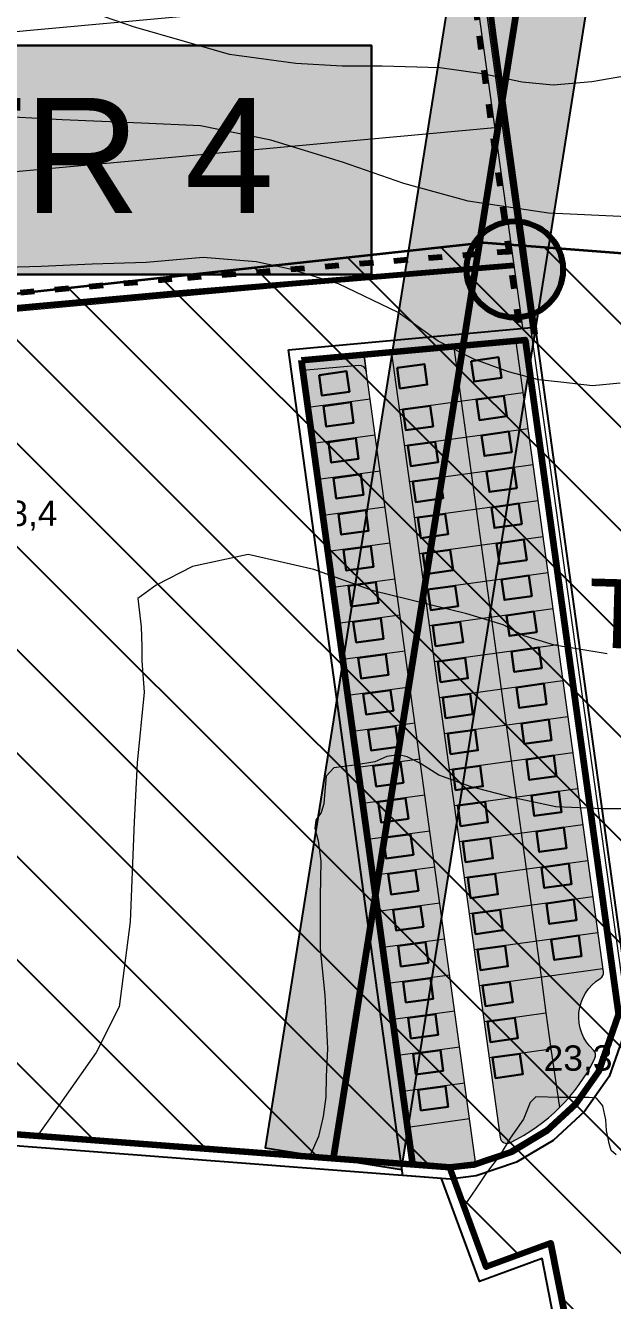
# Model space of a CAD drawing. Header units: metres. Extents: x 783184 to 1587399, y 282652 to 580595.
# Drawn here: x 784374 to 784629, y 287300 to 287854 of the extents above; entities that cross this region are included whole.
import ezdxf

# ---------------------------------------------------------------- set-up
doc = ezdxf.new("R2010")
doc.units = ezdxf.units.M
doc.header["$LTSCALE"] = 0.5
doc.linetypes.add('ACAD_ISO03W100', pattern=[30, 12, -18])
for name, color, linetype in [('cladiri', 18, 'CONTINUOUS'), ('curbe  de nivelI', 7, 'CONTINUOUS'), ('institutii publice servicii', 20, 'CONTINUOUS'), ('Limita intravilan existent', 1, 'CONTINUOUS'), ('locuinte si functiuni complementare', 51, 'CONTINUOUS'), ('natura 2000', 7, 'CONTINUOUS'), ('proprietati extravilan', 7, 'CONTINUOUS'), ('spatii verzi', 90, 'CONTINUOUS'), ('strazi', 7, 'CONTINUOUS'), ('trupuri', 18, 'CONTINUOUS'), ('UTR-uri', 7, 'CONTINUOUS')]:
    doc.layers.add(name, color=color, linetype=linetype)
for name, color, linetype, lineweight in [('cote de nivel', 1, 'CONTINUOUS', 211), ('limita UAT', 92, 'CONTINUOUS', 0), ('Limite proprietati', 7, 'CONTINUOUS', 5), ('stalpi electrici', 1, 'CONTINUOUS', 211)]:
    doc.layers.add(name, color=color, linetype=linetype, lineweight=lineweight)
doc.styles.add('arial', font='arial.ttf')
doc.styles.get("Standard").update_dxf_attribs({"font": 'arial.ttf'})
doc.styles.add('WMF-Arial0', font='arial.ttf')

msp = doc.modelspace()

# ---------------------------------------------------------------- hatches: boundary and pattern name
at = {"layer": 'cladiri', "linetype": 'ByBlock', "lineweight": 30}
h = msp.add_hatch(color=0, dxfattribs=at)
h.dxf.hatch_style = 1
h.paths.add_polyline_path([(784579.83712, 287710.10104), (784567.95022, 287708.4574), (784569.18294, 287699.54222), (784581.06985, 287701.18586)])
h = msp.add_hatch(color=0, dxfattribs=at)
h.dxf.hatch_style = 1
h.paths.add_polyline_path([(784513.72781, 287704.05088), (784501.84091, 287702.40724), (784503.07364, 287693.49207), (784514.96054, 287695.13571)])
h = msp.add_hatch(color=0, dxfattribs=at)
h.dxf.hatch_style = 1
h.paths.add_polyline_path([(784547.58561, 287707.14782), (784535.6987, 287705.50418), (784536.93143, 287696.589), (784548.81834, 287698.23264)])
h = msp.add_hatch(color=0, dxfattribs=at)
h.dxf.hatch_style = 1
h.paths.add_polyline_path([(784582.14608, 287693.40248), (784570.25918, 287691.75884), (784571.49191, 287682.84366), (784583.37881, 287684.4873)])
h = msp.add_hatch(color=0, dxfattribs=at)
h.dxf.hatch_style = 1
h.paths.add_polyline_path([(784515.59105, 287690.57581), (784503.70415, 287688.93217), (784504.93688, 287680.01699), (784516.82378, 287681.66063)])
h = msp.add_hatch(color=0, dxfattribs=at)
h.dxf.hatch_style = 1
h.paths.add_polyline_path([(784550.13093, 287689.01089), (784538.24403, 287687.36726), (784539.47676, 287678.45208), (784551.36366, 287680.09572)])
h = msp.add_hatch(color=0, dxfattribs=at)
h.dxf.hatch_style = 1
h.paths.add_polyline_path([(784584.3102, 287677.78664), (784572.4233, 287676.143), (784573.65603, 287667.22783), (784585.54293, 287668.87146)])
h = msp.add_hatch(color=0, dxfattribs=at)
h.dxf.hatch_style = 1
h.paths.add_polyline_path([(784517.75518, 287674.92472), (784505.86827, 287673.28108), (784507.101, 287664.36591), (784518.98791, 287666.00955)])
h = msp.add_hatch(color=0, dxfattribs=at)
h.dxf.hatch_style = 1
h.paths.add_polyline_path([(784552.29505, 287673.35981), (784540.40815, 287671.71617), (784541.64088, 287662.80099), (784553.52778, 287664.44463)])
h = msp.add_hatch(color=0, dxfattribs=at)
h.dxf.hatch_style = 1
h.paths.add_polyline_path([(784519.9193, 287659.27363), (784508.0324, 287657.63), (784509.26513, 287648.71482), (784521.15203, 287650.35846)])
h = msp.add_hatch(color=0, dxfattribs=at)
h.dxf.hatch_style = 1
h.paths.add_polyline_path([(784586.47433, 287662.13555), (784574.58743, 287660.49191), (784575.82016, 287651.57674), (784587.70706, 287653.22038)])
h = msp.add_hatch(color=0, dxfattribs=at)
h.dxf.hatch_style = 1
h.paths.add_polyline_path([(784554.45918, 287657.70872), (784542.57228, 287656.06508), (784543.80501, 287647.1499), (784555.69191, 287648.79354)])
h = msp.add_hatch(color=0, dxfattribs=at)
h.dxf.hatch_style = 1
h.paths.add_polyline_path([(784522.08343, 287643.62255), (784510.19652, 287641.97891), (784511.42925, 287633.06373), (784523.31616, 287634.70737)])
h = msp.add_hatch(color=0, dxfattribs=at)
h.dxf.hatch_style = 1
h.paths.add_polyline_path([(784588.63845, 287646.48446), (784576.75155, 287644.84083), (784577.98428, 287635.92565), (784589.87118, 287637.56929)])
h = msp.add_hatch(color=0, dxfattribs=at)
h.dxf.hatch_style = 1
h.paths.add_polyline_path([(784556.6233, 287642.05763), (784544.7364, 287640.41399), (784545.96913, 287631.49881), (784557.85603, 287633.14245)])
h = msp.add_hatch(color=0, dxfattribs=at)
h.dxf.hatch_style = 1
h.paths.add_polyline_path([(784524.24755, 287627.97146), (784512.36065, 287626.32782), (784513.59338, 287617.41264), (784525.48028, 287619.05628)])
h = msp.add_hatch(color=0, dxfattribs=at)
h.dxf.hatch_style = 1
h.paths.add_polyline_path([(784558.78743, 287626.40654), (784546.90053, 287624.7629), (784548.13326, 287615.84773), (784560.02016, 287617.49136)])
h = msp.add_hatch(color=0, dxfattribs=at)
h.dxf.hatch_style = 1
h.paths.add_polyline_path([(784590.80258, 287630.83338), (784578.91568, 287629.18974), (784580.14841, 287620.27456), (784592.03531, 287621.9182)])
h = msp.add_hatch(color=0, dxfattribs=at)
h.dxf.hatch_style = 1
h.paths.add_polyline_path([(784592.9667, 287615.18229), (784581.0798, 287613.53865), (784582.31253, 287604.62347), (784594.19943, 287606.26711)])
h = msp.add_hatch(color=0, dxfattribs=at)
h.dxf.hatch_style = 1
h.paths.add_polyline_path([(784526.41168, 287612.32037), (784514.52477, 287610.67673), (784515.7575, 287601.76155), (784527.6444, 287603.40519)])
h = msp.add_hatch(color=0, dxfattribs=at)
h.dxf.hatch_style = 1
h.paths.add_polyline_path([(784560.95155, 287610.75545), (784549.06465, 287609.11181), (784550.29738, 287600.19664), (784562.18428, 287601.84028)])
h = msp.add_hatch(color=0, dxfattribs=at)
h.dxf.hatch_style = 1
h.paths.add_polyline_path([(784595.13083, 287599.5312), (784583.24393, 287597.88756), (784584.47666, 287588.97238), (784596.36356, 287590.61602)])
h = msp.add_hatch(color=0, dxfattribs=at)
h.dxf.hatch_style = 1
h.paths.add_polyline_path([(784528.5758, 287596.66928), (784516.6889, 287595.02564), (784517.92163, 287586.11047), (784529.80853, 287587.7541)])
h = msp.add_hatch(color=0, dxfattribs=at)
h.dxf.hatch_style = 1
h.paths.add_polyline_path([(784563.11568, 287595.10436), (784551.22878, 287593.46073), (784552.46151, 287584.54555), (784564.34841, 287586.18919)])
h = msp.add_hatch(color=0, dxfattribs=at)
h.dxf.hatch_style = 1
h.paths.add_polyline_path([(784597.29495, 287583.88011), (784585.40805, 287582.23647), (784586.64078, 287573.3213), (784598.52768, 287574.96493)])
h = msp.add_hatch(color=0, dxfattribs=at)
h.dxf.hatch_style = 1
h.paths.add_polyline_path([(784530.73993, 287581.01819), (784518.85302, 287579.37455), (784520.08575, 287570.45938), (784531.97265, 287572.10302)])
h = msp.add_hatch(color=0, dxfattribs=at)
h.dxf.hatch_style = 1
h.paths.add_polyline_path([(784565.2798, 287579.45328), (784553.3929, 287577.80964), (784554.62563, 287568.89446), (784566.51253, 287570.5381)])
h = msp.add_hatch(color=0, dxfattribs=at)
h.dxf.hatch_style = 1
h.paths.add_polyline_path([(784532.90405, 287565.3671), (784521.01715, 287563.72347), (784522.24988, 287554.80829), (784534.13678, 287556.45193)])
h = msp.add_hatch(color=0, dxfattribs=at)
h.dxf.hatch_style = 1
h.paths.add_polyline_path([(784599.45908, 287568.22902), (784587.57218, 287566.58538), (784588.80491, 287557.67021), (784600.69181, 287559.31385)])
h = msp.add_hatch(color=0, dxfattribs=at)
h.dxf.hatch_style = 1
h.paths.add_polyline_path([(784567.44393, 287563.80219), (784555.55703, 287562.15855), (784556.78976, 287553.24337), (784568.67666, 287554.88701)])
h = msp.add_hatch(color=0, dxfattribs=at)
h.dxf.hatch_style = 1
h.paths.add_polyline_path([(784535.06818, 287549.71602), (784523.18127, 287548.07238), (784524.414, 287539.1572), (784536.3009, 287540.80084)])
h = msp.add_hatch(color=0, dxfattribs=at)
h.dxf.hatch_style = 1
h.paths.add_polyline_path([(784569.60805, 287548.1511), (784557.72115, 287546.50746), (784558.95388, 287537.59228), (784570.84078, 287539.23592)])
h = msp.add_hatch(color=0, dxfattribs=at)
h.dxf.hatch_style = 1
h.paths.add_polyline_path([(784601.6232, 287552.57794), (784589.7363, 287550.9343), (784590.96903, 287542.01912), (784602.85593, 287543.66276)])
h = msp.add_hatch(color=0, dxfattribs=at)
h.dxf.hatch_style = 1
h.paths.add_polyline_path([(784603.78733, 287536.92685), (784591.90043, 287535.28321), (784593.13316, 287526.36803), (784605.02006, 287528.01167)])
h = msp.add_hatch(color=0, dxfattribs=at)
h.dxf.hatch_style = 1
h.paths.add_polyline_path([(784537.2323, 287534.06493), (784525.3454, 287532.42129), (784526.57813, 287523.50611), (784538.46503, 287525.14975)])
h = msp.add_hatch(color=0, dxfattribs=at)
h.dxf.hatch_style = 1
h.paths.add_polyline_path([(784571.77218, 287532.50001), (784559.88528, 287530.85637), (784561.11801, 287521.9412), (784573.00491, 287523.58483)])
h = msp.add_hatch(color=0, dxfattribs=at)
h.dxf.hatch_style = 1
h.paths.add_polyline_path([(784605.95145, 287521.27576), (784594.06455, 287519.63212), (784595.29728, 287510.71694), (784607.18418, 287512.36058)])
h = msp.add_hatch(color=0, dxfattribs=at)
h.dxf.hatch_style = 1
h.paths.add_polyline_path([(784539.39643, 287518.41384), (784527.50952, 287516.7702), (784528.74225, 287507.85502), (784540.62915, 287509.49866)])
h = msp.add_hatch(color=0, dxfattribs=at)
h.dxf.hatch_style = 1
h.paths.add_polyline_path([(784573.9363, 287516.84892), (784562.0494, 287515.20528), (784563.28213, 287506.29011), (784575.16903, 287507.93375)])
h = msp.add_hatch(color=0, dxfattribs=at)
h.dxf.hatch_style = 1
h.paths.add_polyline_path([(784608.11558, 287505.62467), (784596.22868, 287503.98103), (784597.46141, 287495.06585), (784609.34831, 287496.70949)])
h = msp.add_hatch(color=0, dxfattribs=at)
h.dxf.hatch_style = 1
h.paths.add_polyline_path([(784541.56055, 287502.76275), (784529.67365, 287501.11911), (784530.90638, 287492.20394), (784542.79328, 287493.84758)])
h = msp.add_hatch(color=0, dxfattribs=at)
h.dxf.hatch_style = 1
h.paths.add_polyline_path([(784576.10043, 287501.19784), (784564.21353, 287499.5542), (784565.44625, 287490.63902), (784577.33316, 287492.28266)])
h = msp.add_hatch(color=0, dxfattribs=at)
h.dxf.hatch_style = 1
h.paths.add_polyline_path([(784543.72467, 287487.11166), (784531.83777, 287485.46802), (784533.0705, 287476.55285), (784544.9574, 287478.19649)])
h = msp.add_hatch(color=0, dxfattribs=at)
h.dxf.hatch_style = 1
h.paths.add_polyline_path([(784610.2797, 287489.97358), (784598.3928, 287488.32994), (784599.62553, 287479.41477), (784611.51243, 287481.05841)])
h = msp.add_hatch(color=0, dxfattribs=at)
h.dxf.hatch_style = 1
h.paths.add_polyline_path([(784578.26455, 287485.54675), (784566.37765, 287483.90311), (784567.61038, 287474.98793), (784579.49728, 287476.63157)])
h = msp.add_hatch(color=0, dxfattribs=at)
h.dxf.hatch_style = 1
h.paths.add_polyline_path([(784545.8888, 287471.46058), (784534.0019, 287469.81694), (784535.23463, 287460.90176), (784547.12153, 287462.5454)])
h = msp.add_hatch(color=0, dxfattribs=at)
h.dxf.hatch_style = 1
h.paths.add_polyline_path([(784612.44383, 287474.32249), (784600.55693, 287472.67885), (784601.78966, 287463.76368), (784613.67656, 287465.40732)])
h = msp.add_hatch(color=0, dxfattribs=at)
h.dxf.hatch_style = 1
h.paths.add_polyline_path([(784580.42868, 287469.89566), (784568.54178, 287468.25202), (784569.7745, 287459.33684), (784581.66141, 287460.98048)])
h = msp.add_hatch(color=0, dxfattribs=at)
h.dxf.hatch_style = 1
h.paths.add_polyline_path([(784548.05292, 287455.80949), (784536.16602, 287454.16585), (784537.39875, 287445.25067), (784549.28565, 287446.89431)])
h = msp.add_hatch(color=0, dxfattribs=at)
h.dxf.hatch_style = 1
h.paths.add_polyline_path([(784582.5928, 287454.24457), (784570.7059, 287452.60093), (784571.93863, 287443.68575), (784583.82553, 287445.32939)])
h = msp.add_hatch(color=0, dxfattribs=at)
h.dxf.hatch_style = 1
h.paths.add_polyline_path([(784614.60795, 287458.67141), (784602.72105, 287457.02777), (784603.95378, 287448.11259), (784615.84068, 287449.75623)])
h = msp.add_hatch(color=0, dxfattribs=at)
h.dxf.hatch_style = 1
h.paths.add_polyline_path([(784550.21705, 287440.1584), (784538.33015, 287438.51476), (784539.56288, 287429.59958), (784551.44978, 287431.24322)])
h = msp.add_hatch(color=0, dxfattribs=at)
h.dxf.hatch_style = 1
h.paths.add_polyline_path([(784584.75693, 287438.59348), (784572.87003, 287436.94984), (784574.10275, 287428.03467), (784585.98966, 287429.67831)])
h = msp.add_hatch(color=0, dxfattribs=at)
h.dxf.hatch_style = 1
h.paths.add_polyline_path([(784552.38117, 287424.50731), (784540.49427, 287422.86367), (784541.727, 287413.94849), (784553.6139, 287415.59213)])
h = msp.add_hatch(color=0, dxfattribs=at)
h.dxf.hatch_style = 1
h.paths.add_polyline_path([(784586.92105, 287422.94239), (784575.03415, 287421.29875), (784576.26688, 287412.38358), (784588.15378, 287414.02722)])
h = msp.add_hatch(color=0, dxfattribs=at)
h.dxf.hatch_style = 1
h.paths.add_polyline_path([(784554.5453, 287408.85622), (784542.6584, 287407.21258), (784543.89113, 287398.29741), (784555.77803, 287399.94105)])
h = msp.add_hatch(color=0, dxfattribs=at)
h.dxf.hatch_style = 1
h.paths.add_polyline_path([(784589.08518, 287407.29131), (784577.19828, 287405.64767), (784578.431, 287396.73249), (784590.31791, 287398.37613)])
h = msp.add_hatch(color=0, dxfattribs=at)
h.dxf.hatch_style = 1
h.paths.add_polyline_path([(784556.70942, 287393.20513), (784544.82252, 287391.56149), (784546.05525, 287382.64632), (784557.94215, 287384.28996)])
at = {"layer": 'institutii publice servicii', "linetype": 'ByBlock', "lineweight": 5}
msp.add_hatch(color=1, dxfattribs=at).paths.add_polyline_path([(784560.39943, 287714.33168), (784533.31349, 287711.85416), (784536.69778, 287687.37878), (784563.61171, 287691.10026)])
h = msp.add_hatch(color=1, dxfattribs=at)
h.paths.add_polyline_path([(784606.31675, 287383.88197), (784602.56596, 287409.38067), (784575.65203, 287405.65919), (784580.45287, 287370.93922, 0.504831613), (784584.69325, 287368.63158, 0.002446048), (784584.71979, 287368.64412, 0.084214802)])
h.paths.add_polyline_path([(784567.23306, 287378.93527), (784540.3193, 287375.21382), (784542.54959, 287359.08297), (784558.61203, 287357.86024), (784568.48783, 287359.01368), (784569.1472, 287359.13024), (784569.93455, 287359.39793)])
at = {"layer": 'locuinte si functiuni complementare', "linetype": 'ByBlock', "lineweight": 5}
msp.add_hatch(color=51, dxfattribs=at).paths.add_polyline_path([(784587.38876, 287716.80036), (784560.39943, 287714.33168), (784563.61171, 287691.10026), (784565.77583, 287675.44917), (784567.93982, 287659.79806), (784570.10381, 287644.14695), (784572.26828, 287628.49591), (784574.43276, 287612.84487), (784576.59646, 287597.19373), (784578.76016, 287581.54262), (784580.92428, 287565.89149), (784583.08883, 287550.24046), (784609.95351, 287553.95513)])
h = msp.add_hatch(color=51, dxfattribs=at)
h.paths.add_polyline_path([(784565.06893, 287394.58636), (784538.155, 287390.86489), (784540.31913, 287375.2138), (784567.23306, 287378.93527)])
h.paths.add_polyline_path([(784562.90481, 287410.23745), (784535.99088, 287406.51598), (784538.155, 287390.86489), (784565.06893, 287394.58636)])
h.paths.add_polyline_path([(784560.74068, 287425.88854), (784533.82675, 287422.16706), (784535.99088, 287406.51598), (784562.90481, 287410.23745)])
h.paths.add_polyline_path([(784558.57656, 287441.53963), (784531.66263, 287437.81815), (784533.82675, 287422.16706), (784560.74068, 287425.88854)])
h.paths.add_polyline_path([(784556.41243, 287457.19071), (784529.4985, 287453.46924), (784531.66263, 287437.81815), (784558.57656, 287441.53963)])
h.paths.add_polyline_path([(784554.24831, 287472.8418), (784527.33438, 287469.12033), (784529.4985, 287453.46924), (784556.41243, 287457.19071)])
h.paths.add_polyline_path([(784552.08418, 287488.49289), (784525.17025, 287484.77142), (784527.33438, 287469.12033), (784554.24831, 287472.8418)])
h.paths.add_polyline_path([(784549.92006, 287504.14398), (784523.00613, 287500.42251), (784525.17025, 287484.77142), (784552.08418, 287488.49289)])
h.paths.add_polyline_path([(784547.75593, 287519.79507), (784520.842, 287516.07359), (784523.00613, 287500.42251), (784549.92006, 287504.14398)])
h.paths.add_polyline_path([(784545.59181, 287535.44616), (784518.67788, 287531.72468), (784520.842, 287516.07359), (784547.75593, 287519.79507)])
h.paths.add_polyline_path([(784543.42768, 287551.09724), (784516.51375, 287547.37577), (784518.67788, 287531.72468), (784545.59181, 287535.44616)])
h.paths.add_polyline_path([(784541.26356, 287566.74833), (784514.34963, 287563.02686), (784516.51375, 287547.37577), (784543.42768, 287551.09724)])
h.paths.add_polyline_path([(784539.09943, 287582.39942), (784512.1855, 287578.67795), (784514.34963, 287563.02686), (784541.26356, 287566.74833)])
h.paths.add_polyline_path([(784536.93531, 287598.05051), (784510.02138, 287594.32904), (784512.1855, 287578.67795), (784539.09943, 287582.39942)])
h.paths.add_polyline_path([(784534.77118, 287613.7016), (784507.85725, 287609.98012), (784510.02138, 287594.32904), (784536.93531, 287598.05051)])
h.paths.add_polyline_path([(784532.60706, 287629.35269), (784505.69313, 287625.63121), (784507.85725, 287609.98012), (784534.77118, 287613.7016)])
h.paths.add_polyline_path([(784530.44293, 287645.00377), (784503.529, 287641.2823), (784505.69313, 287625.63121), (784532.60706, 287629.35269)])
h.paths.add_polyline_path([(784528.27881, 287660.65486), (784501.36488, 287656.93339), (784503.529, 287641.2823), (784530.44293, 287645.00377)])
h.paths.add_polyline_path([(784526.11468, 287676.30595), (784499.20075, 287672.58448), (784501.36488, 287656.93339), (784528.27881, 287660.65486)])
h.paths.add_polyline_path([(784523.95056, 287691.95704), (784497.03663, 287688.23557), (784499.20075, 287672.58448), (784526.11468, 287676.30595)])
h.paths.add_polyline_path([(784521.35062, 287710.75993), (784494.26469, 287708.28241), (784497.03663, 287688.23557), (784523.95056, 287691.95704)])
h = msp.add_hatch(color=51, dxfattribs=at)
h.paths.add_polyline_path([(784600.40183, 287425.03176), (784573.48791, 287421.31028), (784575.65203, 287405.65919), (784602.56596, 287409.38067)])
h.paths.add_polyline_path([(784598.23771, 287440.68284), (784571.32378, 287436.96137), (784573.48791, 287421.31028), (784600.40183, 287425.03176)])
h.paths.add_polyline_path([(784596.07358, 287456.33393), (784569.15966, 287452.61246), (784571.32378, 287436.96137), (784598.23771, 287440.68284)])
h.paths.add_polyline_path([(784593.90946, 287471.98502), (784566.99553, 287468.26355), (784569.15966, 287452.61246), (784596.07358, 287456.33393)])
h.paths.add_polyline_path([(784591.74533, 287487.63611), (784564.83141, 287483.91464), (784566.99553, 287468.26355), (784593.90946, 287471.98502)])
h.paths.add_polyline_path([(784589.58121, 287503.2872), (784562.66728, 287499.56572), (784564.83141, 287483.91464), (784591.74533, 287487.63611)])
h.paths.add_polyline_path([(784587.41602, 287518.94601), (784560.50316, 287515.21681), (784562.66728, 287499.56572), (784589.58121, 287503.2872)])
h.paths.add_polyline_path([(784585.25296, 287534.58937), (784558.33903, 287530.8679), (784560.50316, 287515.21681), (784587.41602, 287518.94601)])
h.paths.add_polyline_path([(784583.08883, 287550.24046), (784556.17491, 287546.51899), (784558.33903, 287530.8679), (784585.25296, 287534.58937)])
h.paths.add_polyline_path([(784580.92428, 287565.89149), (784554.01078, 287562.17008), (784556.17491, 287546.51899), (784583.08883, 287550.24046)])
h.paths.add_polyline_path([(784578.76016, 287581.54258), (784551.84666, 287577.82117), (784554.01078, 287562.17008), (784580.92428, 287565.89149)])
h.paths.add_polyline_path([(784576.59646, 287597.19373), (784549.68253, 287593.47225), (784551.84666, 287577.82117), (784578.76016, 287581.54258), (784578.76016, 287581.54262)])
h.paths.add_polyline_path([(784574.43276, 287612.84487), (784574.43169, 287612.8526), (784547.51841, 287609.12334), (784549.68253, 287593.47225), (784576.59646, 287597.19373)])
h.paths.add_polyline_path([(784572.26828, 287628.49591), (784545.35428, 287624.77443), (784547.51841, 287609.12334), (784574.43169, 287612.8526)])
h.paths.add_polyline_path([(784570.10381, 287644.14695), (784543.19016, 287640.42552), (784545.35428, 287624.77443), (784572.26828, 287628.49591)])
h.paths.add_polyline_path([(784567.93984, 287659.79794), (784541.02603, 287656.07661), (784543.19016, 287640.42552), (784570.10381, 287644.14695)])
h.paths.add_polyline_path([(784565.77584, 287675.44916), (784538.86191, 287671.72769), (784541.02603, 287656.07661), (784567.93984, 287659.79794), (784567.93982, 287659.79806)])
h.paths.add_polyline_path([(784563.61171, 287691.10026), (784536.69778, 287687.37878), (784538.86191, 287671.72769), (784565.77584, 287675.44916), (784565.77584, 287675.44916), (784565.77583, 287675.44917)])
h = msp.add_hatch(color=51, dxfattribs=at)
h.paths.add_polyline_path([(784622.96522, 287460.05232), (784596.07358, 287456.33393), (784598.23771, 287440.68284), (784625.13383, 287444.40186)])
h.paths.add_polyline_path([(784620.7966, 287475.70279), (784593.90946, 287471.98502), (784596.07358, 287456.33393), (784622.96522, 287460.05232)])
h.paths.add_polyline_path([(784618.62798, 287491.35326), (784591.74533, 287487.63611), (784593.90946, 287471.98502), (784620.7966, 287475.70279)])
h.paths.add_polyline_path([(784616.45936, 287507.00372), (784589.58121, 287503.2872), (784591.74533, 287487.63611), (784618.62798, 287491.35326)])
h.paths.add_polyline_path([(784614.28861, 287522.66963), (784587.41602, 287518.94601), (784587.41708, 287518.93829), (784589.58121, 287503.2872), (784616.45936, 287507.00372)])
h.paths.add_polyline_path([(784612.12213, 287538.30466), (784585.25296, 287534.58937), (784587.41602, 287518.94601), (784614.28861, 287522.66963)])
h.paths.add_polyline_path([(784609.95351, 287553.95513), (784583.08883, 287550.24046), (784585.25296, 287534.58937), (784612.12213, 287538.30466)])
at = {"layer": 'natura 2000', "lineweight": 25}
h = msp.add_hatch(dxfattribs=at)
h.set_pattern_fill('ANSI31', color=102, scale=10, angle=270, style=0)
h.set_pattern_definition([(315, (-16318.97, 0), (22.4506403, 22.4506403), [])])
h.paths.add_polyline_path([(787971.43976, 288224.93342), (787870.92594, 288237.44902), (787213.7892, 288101.85379), (786745.7958, 288206.64708), (786668.5349, 288218.38109), (786498.29379, 288265.38152), (786271.2923, 288323.04197), (786109.98482, 288008.90651), (786011.07464, 287649.67488), (784573.20977, 287759.96478), (783793.2636, 287674.8226), (783780.5041, 287539.58085), (783769.1915, 287420.7999), (783768.915, 287417.899), (783780.65865, 287417.08065), (784006.42075, 287399.88895), (784362.46725, 287372.79145), (784558.6099, 287357.8604), (784574.4166, 287314.6681), (784602.445, 287324.9255), (784608.837, 287292.78015), (784608.84, 287292.78), (784608.8385, 287292.77485), (784592.87005, 287235.34995), (784580.298, 287223.97965), (784537.63005, 287185.39), (784483.5, 287003.05), (784483.5044, 287002.6695), (784485.3, 286847.16), (784484.345, 286785.385), (784484.30705, 286782.92885), (784483.50035, 286730.74895), (784484.498, 286730.646), (784554.7285, 286727.893), (784624.959, 286725.14), (784607.348, 286536.688), (784594.68615, 286401.19575), (784630.1358, 286397.88295), (784732.8065, 286395.36555), (784881.1041, 286396.043), (785013.64045, 286398.0754), (785223.25535, 286397.2804), (785233.0977, 286397.2431), (785200.69495, 286316.8048), (785196.46505, 286306.30425), (785193.71015, 286296.7813), (785191.49905, 286284.20395), (785189.896, 286275.08545), (785195.1148, 286222.43885), (785216.92325, 286002.43975), (785226.00625, 285976.94425), (785237.41215, 285703.27295), (785215.48915, 285617.32065), (785213.1045, 285607.9712), (785213.62695, 285590.8152), (785219.04425, 285561.0071), (785224.6066, 285541.89315), (785228.0891, 285520.21455), (785228.66955, 285497.37455), (785225.9609, 285482.85765), (785217.2546, 285450.72685), (785208.7093, 285416.6519), (785256.1124, 285441.0508), (785305.5644, 285475.9564), (785345.4739, 285511.5708), (785379.334, 285544.5834), (785390.613, 285563.9601), (785403.5704, 285577.788), (785410.82955, 285575.2514), (785414.84, 285573.85), (785407.86, 285549.01), (785388.38, 285456.01), (785388.79, 285403.76), (785387.57, 285378.24), (785371.76, 285320.73), (785378.59, 285277.93), (785378.58445, 285277.8797), (785378.3169, 285275.45), (785374.13, 285237.43), (785364.02515, 285226.0708), (785361.16, 285222.85), (785318.61, 285165.73), (785250.92, 285102.55), (785218.20625, 285061.69895), (785211.12, 285052.85), (785200.18, 285017.21), (785195.72, 284956.45), (785205.04, 284911.08), (785231.39, 284849.51), (785267.46, 284830.88), (785310.6246, 284829.19255), (785323.48, 284828.69), (785361.17, 284827.47), (785383.88495, 284821.41885), (785388.16, 284820.28), (785396.89935, 284820.41775), (785406.548, 284820.56985), (785408.46, 284820.6), (785415.70655, 284824.73285), (785417.49, 284825.75), (785418.9786, 284826.5143), (785419.67885, 284826.8738), (785429.41, 284831.87), (785436.82, 284841.53), (785435.86, 284851.84), (785438.11, 284861.18), (785446.39, 284882.62), (785452.23, 284892.36), (785451.78, 284898.3), (785455.43, 284903.1), (785460.02, 284901.2), (785474.44, 284914.21), (785509.33, 284968.6), (785528.4, 284993.71), (785569.75, 285021.14), (785611.64, 285052.79), (785635.72, 285080.8), (785667.93, 285124.66), (785703.07, 285188.14), (785717.25, 285229.34), (785726.81, 285264.28), (785733.41, 285299.87), (785737.37, 285329.54), (785742.01, 285340.32), (785772.19, 285490.5), (785776.91, 285515.4), (785792.98, 285550.42), (785811.6, 285578.99), (785828.12, 285590.78), (785847.01, 285597.86), (785862.74, 285605.72), (785879.26, 285618.3), (785893.16, 285635.34), (785931.19, 285678.58), (785956.78083, 285703.42513), (785956.78083, 285728.90117), (785956.3378, 285755.94243), (785956.3378, 285782.30233), (785956.3378, 285808.97887), (785956.3378, 285835.46943), (785956.3378, 285861.50708), (785956.3378, 285914.69261), (785956.3378, 285940.92265), (785956.3378, 285968.12263), (785956.3378, 285994.48253), (785956.3378, 286020.92018), (785956.3378, 286047.80193), (785963.27309, 286067.28888), (785974.08936, 286082.32491), (785987.60423, 286095.56781), (786001.01528, 286108.70898), (786027.81541, 286134.96979), (786054.71665, 286161.32969), (786067.51777, 286174.84878), (786107.77153, 286214.21061), (786121.23046, 286227.37132), (786134.67762, 286240.32304), (786161.083, 286266.80456), (786174.31856, 286280.0783), (786187.84949, 286293.12759), (786214.40554, 286319.63177), (786224.95285, 286335.71719), (786231.02291, 286356.15679), (786237.11644, 286376.67542), (786248.21808, 286392.16558), (786259.15727, 286407.65014), (786277.77382, 286415.59803), (786301.12343, 286418.65695), (786322.03268, 286424.44291), (786340.3871, 286432.47818), (786357.52504, 286441.83528), (786374.40824, 286451.62125), (786389.37901, 286463.18597), (786403.27913, 286475.28215), (786427.11977, 286477.94908), (786474.44846, 286457.50181), (786524.02923, 286434.19361), (786706.25735, 286278.36607), (786742.29058, 286268.9264), (786766.19398, 286271.53321), (786798.71988, 286265.50837), (786823.53519, 286267.44264), (786841.52227, 286276.05746), (786859.36906, 286284.49112), (786872.63232, 286297.67347), (786884.45572, 286312.62977), (786894.31195, 286329.16478), (786904.03403, 286346.26342), (786913.5149, 286362.93783), (786927.81559, 286375.33193), (786941.95753, 286387.58843), (786957.92419, 286398.57433), (786975.21451, 286407.14226), (787010.90028, 286424.82576), (787046.11241, 286442.27456), (787081.81891, 286459.96834), (787098.49351, 286469.84809), (787113.98669, 286480.87093), (787129.95983, 286491.67653), (787145.49362, 286502.61119), (787161.26924, 286513.26609), (787177.72048, 286522.90135), (787197.49261, 286530.02359), (787240.97615, 286538.60395), (787285.92171, 286546.79151), (787305.52514, 286550.69377), (787330.7805, 286555.51135), (787350.31266, 286559.2372), (787416.66402, 286576.06845), (787436.82011, 286582.17986), (787454.33278, 286591.20912), (787470.33914, 286601.9578), (787481.51931, 286616.74638), (787489.93775, 286635.57301), (787498.15968, 286653.96017), (787510.66978, 286667.71246), (787526.85744, 286678.1364), (787546.57937, 286683.3561), (787610.39065, 286700.2447), (787631.22236, 286705.75812), (787649.37374, 286714.38417), (787662.00567, 286728.22704), (787682.9223, 286733.97774), (787706.82755, 286736.07874), (787732.42739, 286737.22583), (787759.12743, 286736.78575), (787791.70686, 286731.06151), (787826.29374, 286723.00708), (787848.917, 286726.97654), (787871.495, 286730.93806), (787895.49624, 286733.27313), (787943.61131, 286738.37132), (787967.69562, 286740.78174), (787993.35049, 286741.62293), (788016.23711, 286745.34126), (788038.96278, 286749.03344), (788044.75727, 286769.87912), (788064.47956, 286802.39051), (788074.53822, 286819.5889), (788084.15385, 286836.57005), (788093.20462, 286854.19408), (788100.63586, 286871.92265), (788114.84694, 286912.07458), (788121.66939, 286931.35073), (788128.68591, 286951.17517), (788137.48931, 286969.09499), (788148.82723, 286983.94227), (788161.31334, 286997.96471), (788175.32052, 287010.43203), (788189.8095, 287022.49615), (788205.96177, 287032.58543), (788238.3399, 287053.49711), (788254.55899, 287063.97234), (788270.44863, 287074.23479), (788302.81393, 287095.13818), (788335.17185, 287115.7554), (788351.26312, 287126.28365), (788382.16458, 287148.18744), (788396.86215, 287160.14093), (788423.3427, 287184.51357), (788461.23833, 287218.36213), (788508.4655, 287260.54567), (788536.65892, 287285.61979), (788578.13036, 287323.11876), (788609.15167, 287355.91481), (788641.9103, 287390.78685), (788691.41169, 287443.48179), (788742.76374, 287497.64556), (788763.39694, 287520.10218), (788821.52637, 287583.36866), (788847.57663, 287610.50772), (788859.58648, 287625.11131), (788868.85138, 287642.63835), (788876.44383, 287661.67802), (788881.41132, 287683.01026), (788886.25144, 287704.84832), (788888.78411, 287729.13127), (788881.18611, 287763.14728), (788867.95292, 287803.00873), (788854.82758, 287842.4931), (788841.75815, 287881.80931), (788844.99438, 287905.23388), (788850.66493, 287926.33753), (788861.83486, 287967.90784), (788868.796, 287986.79039), (788881.22857, 288001.2016), (788894.04054, 288011.2727), (788912.89056, 288022.18274), (788963.11557, 288051.25206), (788981.64049, 288060.41576), (789001.90114, 288065.66247), (789044.22543, 288076.62278), (789117.57115, 288082.8336), (789139.35354, 288088.32217), (789155.20484, 288098.81675), (789167.97153, 288112.68528), (789189.38841, 288143.82113), (789200.38113, 288159.68163), (789209.74941, 288176.70286), (789215.69895, 288194.34774), (789241.70121, 288276.75168), (789259.43824, 288331.20955), (789266.84965, 288348.10568), (789293.9974, 288409.99567), (789334.69908, 288502.78517), (789343.0373, 288521.07855), (789345.47951, 288544.65769), (789343.94736, 288573.11858), (789340.92367, 288602.59511), (789334.69169, 288635.23477), (789300.7204, 288722.12047), (789282.62625, 288765.99378), (789266.12887, 288809.0695), (789257.61158, 288842.26627), (789242.44514, 288960.85696), (789248.39, 288981.24), (789249.84, 289022.44), (789258.51, 289043.39), (789288.16, 289086.03), (789324.63, 289131.46), (789338.05, 289159.74), (789338.78, 289187.2), (789338.78, 289215.8), (789346.01, 289235.31), (789348.9, 289272.17), (789349.62, 289325.64), (789353.96, 289379.12), (789365.53, 289410.2), (789384.33, 289451.39), (789411.26, 289495.94), (789426.56, 289530.45), (789438.93, 289570.99), (789447.67, 289608.22), (789451.12, 289633.35), (789453.96, 289652), (789458.41, 289674.33), (789467.61, 289673.16), (789468.38, 289676.19), (789472.25, 289681.02), (789483.63, 289690.82), (789487.89, 289696.87), (789488.25, 289702.94), (789482.17, 289706.6), (789473.31, 289707.12), (789463.92, 289707.15), (789460.79, 289710.88), (789460.26, 289717.51), (789461.44, 289720.77), (789470.72, 289723.65), (789471.06, 289724.51), (789473.75, 289725.78), (789482.58, 289726.68), (789488.95, 289726.49), (789496.75, 289722.19), (789500.8, 289719.25), (789505.65, 289718.41), (789515.64, 289720.83), (789516.63, 289720.7), (789534.84, 289735.95), (789543.72, 289750.86), (789540.73, 289755.73), (789535.24, 289755.66), (789535.48, 289754.66), (789522.63, 289747.46), (789492.61, 289742.46), (789469.3, 289741.52), (789462.82, 289743.79), (789460.6, 289755.95), (789450.84, 289764.24), (789448.8, 289774.39), (789439.25, 289779.43), (789430.34, 289795), (789396.71, 289809.2), (789376.52, 289825.47), (789372.34, 289833.53), (789355.21, 289822.2), (789320.69, 289828.18), (789296.6, 289846.08), (789293.93, 289856.98), (789292.43, 289869.42), (789276.19, 289876.29), (789263.78, 289895.05), (789235.96, 289913.44), (789219.8, 289924.31), (789203.69, 289932.82), (789186.46, 289936.91), (789175.08, 289941.15), (789173.81, 289942.9), (789160.91, 289937.4), (789141.66, 289936.99), (789126.26, 289936.57), (789109.68, 289939.8), (789094.84, 289943.2), (789084.64, 289945.82), (789066.27, 289954.56), (789050.77, 289965.72), (789041.68, 289975.98), (789036.07, 289979.91), (789029.88, 289976.69), (789020.18, 289957.13), (789007.67, 289953.41), (788900.7, 289945.68), (788859.56, 289956.44), (788830.83, 289994.37), (788793.71, 290126.62), (788790.4, 290164.02), (788800.11, 290196.77), (788805.04, 290221.59), (788839, 290276.8), (788859.23, 290289.33), (788914.71, 290308.84), (788973.8, 290331.43), (789000.75, 290362.64), (789064.26, 290397.54), (789095.38, 290406.98), (789132.87, 290417.78), (789138.77, 290419.11), (789183.55, 290449.82), (789232.56, 290499.74), (789268.53, 290536.85), (789306.84, 290565.04), (789369.51, 290588.01), (789431.29, 290603.77), (789530.64, 290550.26), (789597.65, 290543.65), (789650.72, 290553.8), (789700.08, 290579.99), (789754.65, 290609.82), (789831.65, 290647.92), (789854.07, 290659.01), (789966.07, 290708.13), (789960.43, 290754.62), (789960.252, 290756.0861), (789730.27013, 290676.47043), (789635.76216, 290643.04491), (789539.67632, 290611.93699), (789482.13147, 290617.67015), (789416.60672, 290655.49288), (789371.40425, 290664.30841), (789305.64115, 290645.53751), (789226.38223, 290578.42344), (789150.94005, 290519.68364), (789049.11963, 290431.03086), (788949.89844, 290381.90644), (788843.68474, 290325.43199), (788766.42921, 290229.51185), (788757.06076, 290219.51855), (788756.46884, 290206.50765), (788735.1377, 290120.46199), (788784.89914, 289956.90062), (788795.18124, 289944.49775), (788795.92956, 289941.87846), (788804.2548, 289933.55322), (788863.72574, 289861.8179), (789135.24938, 289791.03919), (789203.63213, 289767.83208), (789152.75162, 289506.01901), (789066.6784, 289341.85856), (789020.74981, 289236.32196), (789053.31392, 288671.30223), (789043.5697, 288545.96977), (789113.16993, 288345.16866), (789096.35912, 288232.00216), (788999.37787, 288137.70606), (788906.84108, 288099.87546), (788715.85576, 288135.97036), (788454.15005, 288166.93943)])
at = {"layer": 'spatii verzi', "linetype": 'ByBlock', "lineweight": 5}
msp.add_hatch(color=3, dxfattribs=at).paths.add_polyline_path([(784623.92786, 287439.99073, 0.298216578), (784625.33344, 287442.96131), (784625.13383, 287444.40186), (784598.23771, 287440.68284), (784600.40183, 287425.03176), (784602.56596, 287409.38067), (784606.31675, 287383.88197, 0.084214811), (784621.68048, 287405.38956, 0.333009396), (784620.99877, 287408.92157, -0.500185192)])
at = {"layer": 'stalpi electrici', "lineweight": 5}
h = msp.add_hatch(dxfattribs=at)
h.set_pattern_fill('HONEY', color=0, scale=2, style=0)
h.set_pattern_definition([(0, (0, 0), (9.525, 5.49926), [6.35, -12.7]), (120, (0, 0), (-9.524998862, 5.49926197), [6.35, -12.7]), (60, (0, 0), (1.138e-06, 10.99852197), [-12.7, 6.35])])
h.paths.add_polyline_path([(785140.48497, 291135.59458), (785110.85961, 291140.32089), (784508.0353, 287361.71031), (784537.66066, 287356.984)])
h.paths.add_polyline_path([(785110.85961, 291140.32089), (785081.23425, 291145.0472), (784478.40994, 287366.43662), (784508.0353, 287361.71031)])
at = {"layer": 'strazi', "lineweight": 80}
msp.add_hatch(color=255, dxfattribs=at).paths.add_polyline_path([(784607.7641, 287748.31573, 1), (784565.88204, 287748.31573, 1)])
at = {"layer": 'UTR-uri', "lineweight": 30}
msp.add_hatch(color=255, dxfattribs=at).paths.add_polyline_path([(784524.58603, 287746.16827), (784524.58603, 287845.67036), (784230.27365, 287845.67036), (784230.27365, 287746.16827)])

# ---------------------------------------------------------------- linework, layer by layer
at = {"layer": 'cladiri', "color": 0, "linetype": 'ByBlock', "lineweight": 30}
for points in [[(784567.95022, 287708.4574), (784579.83712, 287710.10104), (784581.06985, 287701.18586), (784569.18294, 287699.54222), (784567.95022, 287708.4574)], [(784501.84091, 287702.40724), (784513.72781, 287704.05088), (784514.96054, 287695.13571), (784503.07364, 287693.49207), (784501.84091, 287702.40724)], [(784535.6987, 287705.50418), (784547.58561, 287707.14782), (784548.81834, 287698.23264), (784536.93143, 287696.589), (784535.6987, 287705.50418)], [(784570.25918, 287691.75884), (784582.14608, 287693.40248), (784583.37881, 287684.4873), (784571.49191, 287682.84366), (784570.25918, 287691.75884)], [(784503.70415, 287688.93217), (784515.59105, 287690.57581), (784516.82378, 287681.66063), (784504.93688, 287680.01699), (784503.70415, 287688.93217)], [(784538.24403, 287687.36726), (784550.13093, 287689.01089), (784551.36366, 287680.09572), (784539.47676, 287678.45208), (784538.24403, 287687.36726)], [(784572.4233, 287676.143), (784584.3102, 287677.78664), (784585.54293, 287668.87146), (784573.65603, 287667.22783), (784572.4233, 287676.143)], [(784505.86827, 287673.28108), (784517.75518, 287674.92472), (784518.98791, 287666.00955), (784507.101, 287664.36591), (784505.86827, 287673.28108)], [(784540.40815, 287671.71617), (784552.29505, 287673.35981), (784553.52778, 287664.44463), (784541.64088, 287662.80099), (784540.40815, 287671.71617)], [(784508.0324, 287657.63), (784519.9193, 287659.27363), (784521.15203, 287650.35846), (784509.26513, 287648.71482), (784508.0324, 287657.63)], [(784574.58743, 287660.49191), (784586.47433, 287662.13555), (784587.70706, 287653.22038), (784575.82016, 287651.57674), (784574.58743, 287660.49191)], [(784542.57228, 287656.06508), (784554.45918, 287657.70872), (784555.69191, 287648.79354), (784543.80501, 287647.1499), (784542.57228, 287656.06508)], [(784510.19652, 287641.97891), (784522.08343, 287643.62255), (784523.31616, 287634.70737), (784511.42925, 287633.06373), (784510.19652, 287641.97891)], [(784576.75155, 287644.84083), (784588.63845, 287646.48446), (784589.87118, 287637.56929), (784577.98428, 287635.92565), (784576.75155, 287644.84083)], [(784544.7364, 287640.41399), (784556.6233, 287642.05763), (784557.85603, 287633.14245), (784545.96913, 287631.49881), (784544.7364, 287640.41399)], [(784512.36065, 287626.32782), (784524.24755, 287627.97146), (784525.48028, 287619.05628), (784513.59338, 287617.41264), (784512.36065, 287626.32782)], [(784546.90053, 287624.7629), (784558.78743, 287626.40654), (784560.02016, 287617.49136), (784548.13326, 287615.84773), (784546.90053, 287624.7629)], [(784578.91568, 287629.18974), (784590.80258, 287630.83338), (784592.03531, 287621.9182), (784580.14841, 287620.27456), (784578.91568, 287629.18974)], [(784581.0798, 287613.53865), (784592.9667, 287615.18229), (784594.19943, 287606.26711), (784582.31253, 287604.62347), (784581.0798, 287613.53865)], [(784514.52477, 287610.67673), (784526.41168, 287612.32037), (784527.6444, 287603.40519), (784515.7575, 287601.76155), (784514.52477, 287610.67673)], [(784549.06465, 287609.11181), (784560.95155, 287610.75545), (784562.18428, 287601.84028), (784550.29738, 287600.19664), (784549.06465, 287609.11181)], [(784583.24393, 287597.88756), (784595.13083, 287599.5312), (784596.36356, 287590.61602), (784584.47666, 287588.97238), (784583.24393, 287597.88756)], [(784516.6889, 287595.02564), (784528.5758, 287596.66928), (784529.80853, 287587.7541), (784517.92163, 287586.11047), (784516.6889, 287595.02564)], [(784551.22878, 287593.46073), (784563.11568, 287595.10436), (784564.34841, 287586.18919), (784552.46151, 287584.54555), (784551.22878, 287593.46073)], [(784585.40805, 287582.23647), (784597.29495, 287583.88011), (784598.52768, 287574.96493), (784586.64078, 287573.3213), (784585.40805, 287582.23647)], [(784518.85302, 287579.37455), (784530.73993, 287581.01819), (784531.97265, 287572.10302), (784520.08575, 287570.45938), (784518.85302, 287579.37455)], [(784553.3929, 287577.80964), (784565.2798, 287579.45328), (784566.51253, 287570.5381), (784554.62563, 287568.89446), (784553.3929, 287577.80964)], [(784521.01715, 287563.72347), (784532.90405, 287565.3671), (784534.13678, 287556.45193), (784522.24988, 287554.80829), (784521.01715, 287563.72347)], [(784587.57218, 287566.58538), (784599.45908, 287568.22902), (784600.69181, 287559.31385), (784588.80491, 287557.67021), (784587.57218, 287566.58538)], [(784555.55703, 287562.15855), (784567.44393, 287563.80219), (784568.67666, 287554.88701), (784556.78976, 287553.24337), (784555.55703, 287562.15855)], [(784523.18127, 287548.07238), (784535.06818, 287549.71602), (784536.3009, 287540.80084), (784524.414, 287539.1572), (784523.18127, 287548.07238)], [(784557.72115, 287546.50746), (784569.60805, 287548.1511), (784570.84078, 287539.23592), (784558.95388, 287537.59228), (784557.72115, 287546.50746)], [(784589.7363, 287550.9343), (784601.6232, 287552.57794), (784602.85593, 287543.66276), (784590.96903, 287542.01912), (784589.7363, 287550.9343)], [(784591.90043, 287535.28321), (784603.78733, 287536.92685), (784605.02006, 287528.01167), (784593.13316, 287526.36803), (784591.90043, 287535.28321)], [(784525.3454, 287532.42129), (784537.2323, 287534.06493), (784538.46503, 287525.14975), (784526.57813, 287523.50611), (784525.3454, 287532.42129)], [(784559.88528, 287530.85637), (784571.77218, 287532.50001), (784573.00491, 287523.58483), (784561.11801, 287521.9412), (784559.88528, 287530.85637)], [(784594.06455, 287519.63212), (784605.95145, 287521.27576), (784607.18418, 287512.36058), (784595.29728, 287510.71694), (784594.06455, 287519.63212)], [(784527.50952, 287516.7702), (784539.39643, 287518.41384), (784540.62915, 287509.49866), (784528.74225, 287507.85502), (784527.50952, 287516.7702)], [(784562.0494, 287515.20528), (784573.9363, 287516.84892), (784575.16903, 287507.93375), (784563.28213, 287506.29011), (784562.0494, 287515.20528)], [(784596.22868, 287503.98103), (784608.11558, 287505.62467), (784609.34831, 287496.70949), (784597.46141, 287495.06585), (784596.22868, 287503.98103)], [(784529.67365, 287501.11911), (784541.56055, 287502.76275), (784542.79328, 287493.84758), (784530.90638, 287492.20394), (784529.67365, 287501.11911)], [(784564.21353, 287499.5542), (784576.10043, 287501.19784), (784577.33316, 287492.28266), (784565.44625, 287490.63902), (784564.21353, 287499.5542)], [(784531.83777, 287485.46802), (784543.72467, 287487.11166), (784544.9574, 287478.19649), (784533.0705, 287476.55285), (784531.83777, 287485.46802)], [(784598.3928, 287488.32994), (784610.2797, 287489.97358), (784611.51243, 287481.05841), (784599.62553, 287479.41477), (784598.3928, 287488.32994)], [(784566.37765, 287483.90311), (784578.26455, 287485.54675), (784579.49728, 287476.63157), (784567.61038, 287474.98793), (784566.37765, 287483.90311)], [(784534.0019, 287469.81694), (784545.8888, 287471.46058), (784547.12153, 287462.5454), (784535.23463, 287460.90176), (784534.0019, 287469.81694)], [(784600.55693, 287472.67885), (784612.44383, 287474.32249), (784613.67656, 287465.40732), (784601.78966, 287463.76368), (784600.55693, 287472.67885)], [(784568.54178, 287468.25202), (784580.42868, 287469.89566), (784581.66141, 287460.98048), (784569.7745, 287459.33684), (784568.54178, 287468.25202)], [(784536.16602, 287454.16585), (784548.05292, 287455.80949), (784549.28565, 287446.89431), (784537.39875, 287445.25067), (784536.16602, 287454.16585)], [(784570.7059, 287452.60093), (784582.5928, 287454.24457), (784583.82553, 287445.32939), (784571.93863, 287443.68575), (784570.7059, 287452.60093)], [(784602.72105, 287457.02777), (784614.60795, 287458.67141), (784615.84068, 287449.75623), (784603.95378, 287448.11259), (784602.72105, 287457.02777)], [(784538.33015, 287438.51476), (784550.21705, 287440.1584), (784551.44978, 287431.24322), (784539.56288, 287429.59958), (784538.33015, 287438.51476)], [(784572.87003, 287436.94984), (784584.75693, 287438.59348), (784585.98966, 287429.67831), (784574.10275, 287428.03467), (784572.87003, 287436.94984)], [(784540.49427, 287422.86367), (784552.38117, 287424.50731), (784553.6139, 287415.59213), (784541.727, 287413.94849), (784540.49427, 287422.86367)], [(784575.03415, 287421.29875), (784586.92105, 287422.94239), (784588.15378, 287414.02722), (784576.26688, 287412.38358), (784575.03415, 287421.29875)], [(784542.6584, 287407.21258), (784554.5453, 287408.85622), (784555.77803, 287399.94105), (784543.89113, 287398.29741), (784542.6584, 287407.21258)], [(784577.19828, 287405.64767), (784589.08518, 287407.29131), (784590.31791, 287398.37613), (784578.431, 287396.73249), (784577.19828, 287405.64767)], [(784544.82252, 287391.56149), (784556.70942, 287393.20513), (784557.94215, 287384.28996), (784546.05525, 287382.64632), (784544.82252, 287391.56149)]]:
    msp.add_lwpolyline(points, dxfattribs=at)
at = {"layer": 'curbe  de nivelI', "color": 21, "lineweight": 5}
for points in [[(784635.882, 287771.17432), (784601.5135, 287772.7861), (784566.64149, 287778.02431), (784538.62293, 287785.68016), (784512.01538, 287794.94775), (784480.87801, 287804.45666), (784450.239, 287810.70223), (784424.63928, 287811.91103), (784390.17041, 287813.32134), (784347.73295, 287815.73923), (784329.38987, 287818.76128), (784309.23263, 287825.2083), (784289.68012, 287833.46856), (784272.54646, 287843.13909), (784255.32989, 287851.89139), (784242.83242, 287858.94282)], [(784638.6802, 287833.02896), (784620.29013, 287829.93325), (784603.44867, 287828.3854), (784590.09166, 287829.73977), (784572.86306, 287833.41591), (784554.21456, 287835.93218), (784529.24276, 287836.70609), (784511.82058, 287836.70609), (784491.68827, 287837.86699), (784462.94175, 287841.75254), (784443.39018, 287847.36349), (784421.12852, 287853.74835), (784400.22189, 287861.10064)], [(784632.55891, 287698.89356), (784620.59224, 287697.75446), (784606.80212, 287699.3492), (784597.2288, 287700.37441), (784584.06437, 287703.81679), (784569.02059, 287709.28446), (784553.52092, 287717.14425), (784536.1978, 287729.56042), (784510.30693, 287742.07206), (784489.2342, 287748.41111), (784474.50371, 287751.68286), (784451.38507, 287753.52325), (784426.74384, 287751.26631), (784403.21601, 287750.65285), (784381.1203, 287749.63044), (784360.66128, 287749.01698)], [(784626.99831, 287581.16775), (784604.05888, 287584.93203), (784590.70608, 287589.0385), (784581.80421, 287593.82935), (784566.0547, 287598.62023), (784525.31148, 287608.54421), (784499.47485, 287617.85235), (784471.0573, 287624.35425), (784446.74835, 287619.22118), (784430.99885, 287611.00824), (784423.12412, 287605.19076), (784424.49363, 287592.87135), (784424.83601, 287584.31622), (784424.83601, 287578.15652), (784425.86315, 287564.46829), (784422.78145, 287533.85162), (784421.41193, 287508.18621), (784419.70004, 287464.72613), (784414.89497, 287427.64754), (784404.96596, 287407.7996), (784386.47746, 287381.44981), (784379.31984, 287371.50857)], [(784641.64854, 287513.80216), (784625.06074, 287513.80216), (784604.72093, 287514.59166), (784586.28677, 287518.56767), (784567.92169, 287523.30462), (784553.90107, 287528.43633), (784545.80464, 287533.56803), (784540.0779, 287536.33126), (784536.52337, 287537.31813), (784531.19156, 287536.52863), (784526.05724, 287534.16015), (784517.13941, 287532.76674), (784508.25312, 287531.5825), (784504.89604, 287528.02978), (784504.30362, 287521.51646), (784503.9087, 287515.99001), (784502.72383, 287512.23992), (784500.35413, 287508.88457), (784499.9592, 287505.33185), (784501.34151, 287499.8054), (784502.52809, 287491.06046), (784502.33065, 287475.66534), (784502.33065, 287452.96742), (784504.30537, 287432.83537), (784505.49053, 287409.64599), (784504.89812, 287397.40885), (784504.70063, 287388.52705), (784503.5158, 287380.04), (784501.54103, 287371.3556), (784497.5723, 287362.50679)], [(784630.88039, 287363.39541), (784628.75832, 287365.21337), (784627.84888, 287368.24333), (784626.63629, 287374.00026), (784626.33314, 287378.54519), (784625.12051, 287384.60513), (784622.39219, 287387.93807), (784619.05753, 287388.24108), (784610.87243, 287388.24108), (784606.32518, 287388.24108), (784596.01806, 287388.54408), (784593.59288, 287386.12011), (784590.56137, 287378.8482), (784584.80149, 287370.6673), (784580.55739, 287363.39541), (784574.49436, 287355.51752), (784569.94712, 287348.54858), (784565.09673, 287341.57968), (784564.73027, 287341.1363)]]:
    msp.add_lwpolyline(points, dxfattribs=at)
at = {"layer": 'Limita intravilan existent', "color": 0, "lineweight": 25}
msp.add_lwpolyline([(784488.51995, 287713.35221), (784595.67479, 287723.1541), (784637.07712, 287423.80008), (784627.85899, 287397.40889), (784617.08112, 287382.14649), (784603.49906, 287369.58229), (784587.60609, 287360.12497), (784570.07708, 287354.16531), (784558.71158, 287352.83788), (784538.14952, 287354.39988)], close=True, dxfattribs=at)
at = {"layer": 'Limita intravilan existent', "color": 1, "lineweight": 211}
msp.add_lwpolyline([(784494.19, 287708.85), (784591.376, 287717.74), (784631.959, 287424.31), (784623.37, 287399.72), (784613.3, 287385.46), (784600.49, 287373.61), (784585.5, 287364.69), (784568.97, 287359.07), (784558.61, 287357.86), (784542.55, 287359.08), (784494.19, 287708.85)], close=True, dxfattribs=at)
at = {"layer": 'limita UAT', "color": 0, "linetype": 'Continuous', "lineweight": 25, "flags": 128}
msp.add_lwpolyline([(784603.70206, 287292.96645), (784598.67982, 287318.22327), (784571.43951, 287308.25428), (784555.02071, 287353.11916), (784362.08773, 287367.80587), (784006.04131, 287394.90337), (783780.29503, 287412.09386), (783763.4509, 287413.26764), (783764.21406, 287421.27433), (783775.52662, 287540.0549), (783808.79514, 287892.67785), (783813.99057, 287927.15133), (783835.79638, 287925.09796), (783844.00165, 287976.86278), (783855.52977, 288049.68454), (783868.3257, 288175.40628)], dxfattribs=at)
at = {"layer": 'limita UAT', "color": 40, "linetype": 'Continuous', "lineweight": 211, "flags": 128}
msp.add_lwpolyline([(784608.837, 287292.78015), (784602.445, 287324.9255), (784574.4166, 287314.6681), (784558.6099, 287357.8604), (784362.46725, 287372.79145), (784006.42075, 287399.88895), (783780.65865, 287417.08065), (783768.915, 287417.899), (783769.1915, 287420.7999), (783780.5041, 287539.58085), (783813.76, 287892.07), (783818.23, 287921.73), (783840, 287919.68), (783848.94, 287976.08), (783860.49, 288049.04), (783873.3, 288174.9)], dxfattribs=at)
at = {"layer": 'Limite proprietati', "color": 0, "linetype": 'ByBlock', "lineweight": 5}
for points in [[(784560.39943, 287714.33168), (784563.61171, 287691.10026), (784565.77583, 287675.44917), (784567.93982, 287659.79806), (784570.10381, 287644.14695), (784572.26828, 287628.49591), (784574.43276, 287612.84487), (784576.59646, 287597.19373), (784578.76016, 287581.54262), (784580.92428, 287565.89149), (784583.08883, 287550.24046), (784585.25296, 287534.58937), (784587.41708, 287518.93829), (784589.58121, 287503.2872), (784591.74533, 287487.63611), (784593.90946, 287471.98502), (784596.07358, 287456.33393), (784598.23771, 287440.68284), (784600.40183, 287425.03176), (784602.56596, 287409.38067), (784606.31675, 287383.88197)], [(784536.69778, 287687.37878), (784590.43596, 287694.80933)], [(784523.95056, 287691.95704), (784497.03663, 287688.23557)], [(784526.11468, 287676.30595), (784499.20075, 287672.58448)], [(784538.86191, 287671.72769), (784592.60458, 287679.15885)], [(784528.27881, 287660.65486), (784501.36488, 287656.93339)], [(784541.02603, 287656.07661), (784594.77323, 287663.50816)], [(784543.19016, 287640.42552), (784596.94181, 287647.85791)], [(784530.44293, 287645.00377), (784503.529, 287641.2823)], [(784545.35428, 287624.77443), (784599.11043, 287632.20745)], [(784532.60706, 287629.35269), (784505.69313, 287625.63121)], [(784547.51841, 287609.12334), (784601.27691, 287616.57242)], [(784534.77118, 287613.7016), (784507.85725, 287609.98012)], [(784536.93531, 287598.05051), (784510.02138, 287594.32904)], [(784549.68253, 287593.47225), (784603.44766, 287600.90653)], [(784539.09943, 287582.39942), (784512.1855, 287578.67795)], [(784551.84666, 287577.82117), (784605.61628, 287585.25605)], [(784541.26356, 287566.74833), (784514.34963, 287563.02686)], [(784554.01078, 287562.17008), (784607.7849, 287569.60558)], [(784556.17491, 287546.51899), (784609.95351, 287553.95513)], [(784543.42768, 287551.09724), (784516.51375, 287547.37577)], [(784558.33903, 287530.8679), (784612.12213, 287538.30466)], [(784545.59181, 287535.44616), (784518.67788, 287531.72468)], [(784560.50316, 287515.21681), (784614.28861, 287522.66963)], [(784547.75593, 287519.79507), (784520.842, 287516.07359)], [(784549.92006, 287504.14398), (784523.00613, 287500.42251)], [(784562.66728, 287499.56572), (784616.45936, 287507.00372)], [(784552.08418, 287488.49289), (784525.17025, 287484.77142)], [(784564.83141, 287483.91464), (784618.62798, 287491.35326)], [(784554.24831, 287472.8418), (784527.33438, 287469.12033)], [(784566.99553, 287468.26355), (784620.7966, 287475.70279)], [(784569.15966, 287452.61246), (784622.96522, 287460.05232)], [(784556.41243, 287457.19071), (784529.4985, 287453.46924)], [(784571.32378, 287436.96137), (784625.13383, 287444.40186)], [(784558.57656, 287441.53963), (784531.66263, 287437.81815)], [(784560.74068, 287425.88854), (784533.82675, 287422.16706)], [(784573.48791, 287421.31028), (784600.40183, 287425.03176)], [(784562.90481, 287410.23745), (784535.99088, 287406.51598)], [(784575.65203, 287405.65919), (784602.56596, 287409.38067)], [(784565.06893, 287394.58636), (784538.155, 287390.86489)], [(784567.23306, 287378.93527), (784540.31913, 287375.2138)]]:
    msp.add_lwpolyline(points, dxfattribs=at)
at = {"layer": 'natura 2000', "color": 102, "lineweight": 35, "flags": 128}
msp.add_lwpolyline([(784608.837, 287292.78015), (784602.445, 287324.9255), (784574.4166, 287314.6681), (784558.6099, 287357.8604), (784362.46725, 287372.79145), (784006.42075, 287399.88895), (783780.65865, 287417.08065), (783768.915, 287417.899), (783769.1915, 287420.7999), (783780.5041, 287539.58085), (783793.2636, 287674.8226), (784573.20977, 287759.96478), (786011.07464, 287649.67488)], dxfattribs=at)
at = {"layer": 'proprietati extravilan', "color": 0, "lineweight": 5}
for p, q in [((784590.46694, 287722.12264), (784528.39346, 288168.32375)), ((784077.97471, 287825.12767), (784569.87801, 287870.12149)), ((784084.85756, 287764.86007), (784578.2433, 287809.98949)), ((784091.71951, 287704.77533), (784586.58321, 287750.03994))]:
    msp.add_line(p, q, dxfattribs=at)
at = {"layer": 'proprietati extravilan', "color": 0, "lineweight": 5, "elevation": 84.59989}
msp.add_lwpolyline([(784572.82792, 287873.56416), (784695.47285, 287916.27894), (784741.48986, 287583.53447), (784635.28796, 287427.21544), (784595.34107, 287711.71789), (784594.79103, 287715.6782), (784590.91095, 287743.59877), (784582.57091, 287803.54909)], close=True, dxfattribs=at)
at = {"layer": 'stalpi electrici', "color": 107, "linetype": 'ByBlock', "lineweight": 25}
msp.add_lwpolyline([(785081.23425, 291145.0472), (784478.40994, 287366.43662), (784537.66066, 287356.984), (785140.48497, 291135.59458)], close=True, dxfattribs=at)
at = {"layer": 'stalpi electrici', "color": 107, "linetype": 'ByBlock', "lineweight": 100}
msp.add_lwpolyline([(784508.0353, 287361.71031), (785110.85961, 291140.32089)], dxfattribs=at)
at = {"layer": 'strazi', "lineweight": 80}
for points in [[(784558.31875, 287998.18395), (784577.5812, 287849.81739), (784595.59987, 287720.15729)], [(784586.58321, 287750.03994), (784437.47718, 287737.74893), (784244.1815, 287720.06712), (784249.14146, 287688.22585)]]:
    msp.add_lwpolyline(points, dxfattribs=at)
at = {"layer": 'strazi', "linetype": 'ACAD_ISO03W100', "lineweight": 80}
for points in [[(784552.29669, 287996.50083), (784571.30631, 287849.88207), (784589.16823, 287719.62336)], [(784585.18405, 287756.13424), (784437.83574, 287744.0139), (784237.49321, 287726.05258), (784243.49808, 287687.50337)]]:
    msp.add_lwpolyline(points, dxfattribs=at)
at = {"layer": 'strazi', "color": 0, "linetype": 'ByBlock', "lineweight": 20}
msp.add_lwpolyline([(784494.26469, 287708.28241), (784591.45895, 287717.17266), (784632.03409, 287423.74707), (784628.52506, 287411.24074), (784623.03412, 287399.40356), (784615.30245, 287388.20732), (784606.81183, 287378.85953), (784596.07687, 287370.25123), (784583.9256, 287363.85001), (784571.41851, 287359.53176), (784558.63831, 287357.27253), (784542.6278, 287358.51735), (784494.26469, 287708.28241)], dxfattribs=at)
at = {"layer": 'strazi', "color": 0, "lineweight": 20}
for points in [[(784580.46227, 287370.87127), (784580.45287, 287370.93922, 0.507904843), (784584.71979, 287368.64412, 0.169632661), (784621.68048, 287405.38955, 0.333011622), (784620.99875, 287408.92158, -0.50018485), (784623.92786, 287439.99073, 0.298216578), (784625.33344, 287442.96131), (784587.38876, 287716.80036)], [(784521.35062, 287710.75993), (784522.29142, 287703.95606, 0.40072948), (784519.04645, 287706.53247), (784494.81315, 287704.31588), (784494.26469, 287708.28241)], [(784571.6557, 287359.61365, -0.00525405), (784569.96344, 287359.18899), (784521.35062, 287710.75993)]]:
    msp.add_lwpolyline(points, format="xyb", dxfattribs=at)
msp.add_lwpolyline([(784533.31349, 287711.85416), (784533.31349, 287711.85416), (784580.46229, 287370.87111)], dxfattribs=at)
at = {"layer": 'strazi', "lineweight": 80}
msp.add_circle((784586.82307, 287748.31573), 20.94103, dxfattribs=at)
at = {"layer": 'UTR-uri', "color": 0, "lineweight": 30}
msp.add_lwpolyline([(784230.27365, 287845.67036), (784524.58603, 287845.67036), (784524.58603, 287746.16827), (784230.27365, 287746.16827), (784230.27365, 287845.67036)], dxfattribs=at)

# ---------------------------------------------------------------- texts
at = {"layer": 'cote de nivel', "color": 32, "lineweight": 30, "style": 'arial'}
for s, p in [('28,4', (784358.27232, 287636.66918)), ('23,3', (784599.39767, 287399.84111))]:
    msp.add_text(s, height=11, rotation=0.3467557, dxfattribs=at).set_placement(p)
at = {"layer": 'trupuri', "color": 0, "lineweight": 30}
msp.add_text('TRUP 7', height=30, rotation=358.42, dxfattribs=at).set_placement((784618.54389, 287583.98728))
at = {"layer": 'UTR-uri', "color": 200, "linetype": 'ByBlock', "lineweight": 25, "style": 'WMF-Arial0'}
msp.add_text('UTR 4', height=50.0143, dxfattribs=at).set_placement((784280.44112, 287772.84716, -0.18698))

doc.saveas('drawing.dxf')
